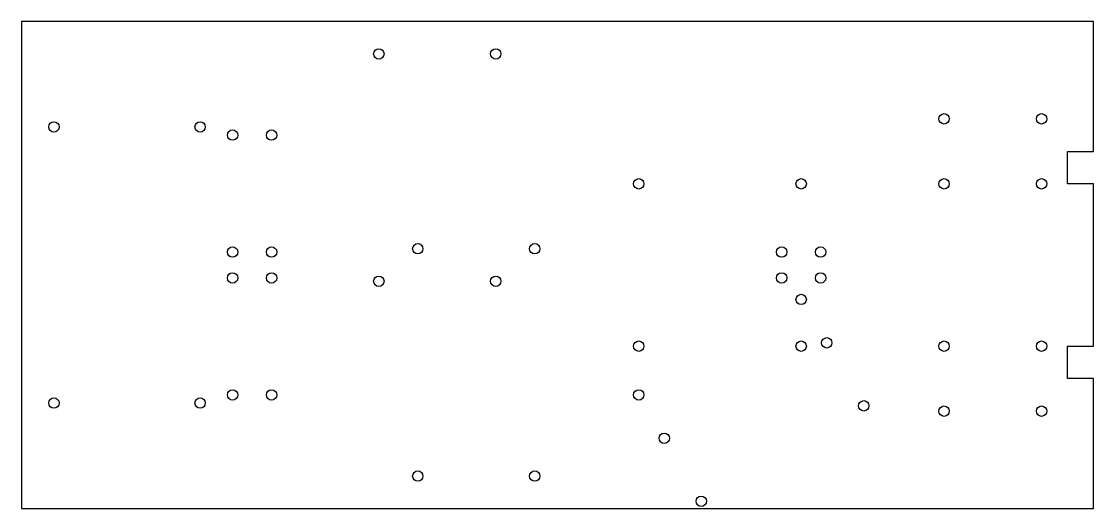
# Model space of a CAD drawing. Header units: millimetres. Extents: x 0 to 330, y 0 to 150.
import ezdxf

# ---------------------------------------------------------------- set-up
doc = ezdxf.new("R2010")
doc.units = ezdxf.units.MM
doc.layers.add('Sketch', color=7, linetype='CONTINUOUS')

msp = doc.modelspace()

# ---------------------------------------------------------------- linework, layer by layer
at = {"layer": 'Sketch'}
for p, q in [((330, 150), (0, 150)), ((0, 150), (0, 0)), ((330, 110), (330, 150)), ((322, 100), (322, 110)), ((322, 110), (330, 110)), ((330, 100), (322, 100)), ((330, 50), (330, 100)), ((322, 40), (322, 50)), ((322, 50), (330, 50)), ((330, 40), (322, 40)), ((330, 0), (330, 40)), ((0, 0), (330, 0))]:
    msp.add_line(p, q, dxfattribs=at)
for centre in [(110, 140), (146, 140), (10, 117.5), (55, 117.5), (284, 120), (314, 120), (65, 115), (77, 115), (190, 100), (240, 100), (284, 100), (314, 100), (65, 79), (77, 79), (122, 80), (158, 80), (234, 79), (246, 79), (65, 71), (77, 71), (234, 71), (246, 71), (110, 70), (146, 70), (240, 64.39), (190, 50), (240, 50), (247.86, 51.03), (284, 50), (314, 50), (65, 35), (77, 35), (190, 35), (10, 32.5), (55, 32.5), (259.26, 31.64), (284, 30), (314, 30), (197.86, 21.64), (122, 10), (158, 10), (209.26, 2.24)]:
    msp.add_circle(centre, 1.6, dxfattribs=at)

doc.saveas('drawing.dxf')
